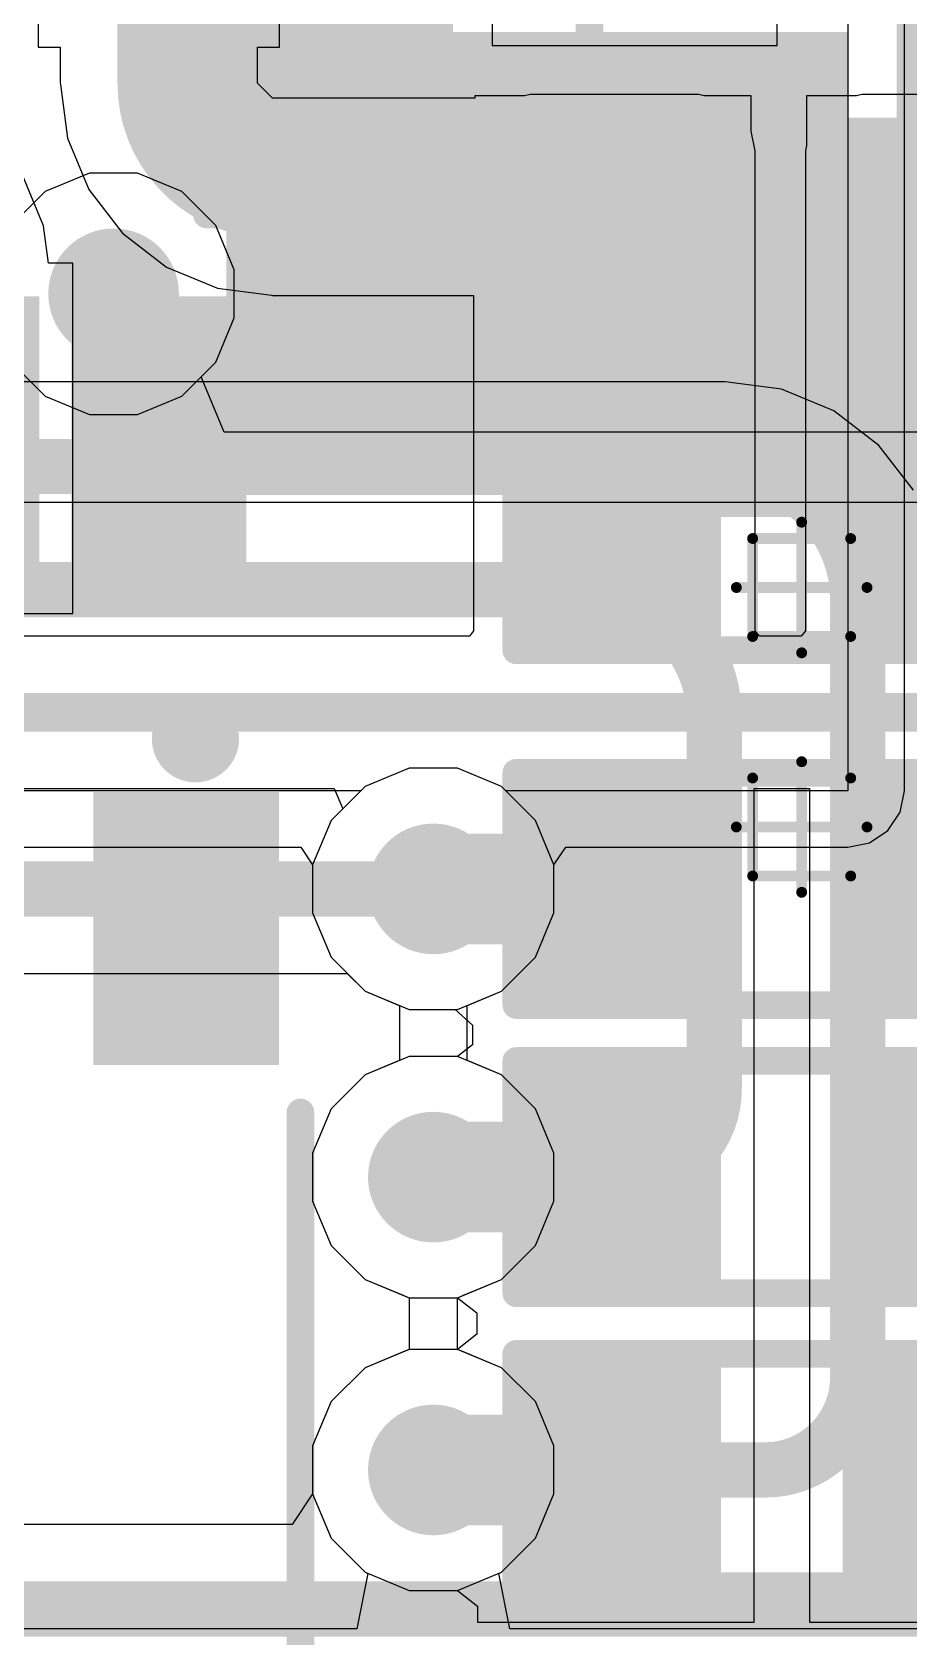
# Model space of a CAD drawing. Header units: inches. Extents: x -0.01 to 2.44, y -0.01 to 2.26.
# Drawn here: x 1.3395 to 1.498, y 0.3448 to 0.635 of the extents above; entities that cross this region are included whole.
import ezdxf

# ---------------------------------------------------------------- set-up
doc = ezdxf.new("R2010")
doc.units = ezdxf.units.IN
doc.header["$MEASUREMENT"] = 0
for name, color, linetype in [('Bottom Layer', 5, 'Continuous'), ('Bottom Overlay', 54, 'Continuous'), ('Bottom Paste', 16, 'Continuous'), ('Bottom Solder', 6, 'Continuous'), ('GROUND', 16, 'Continuous'), ('POWER', 76, 'Continuous'), ('SIGNAL1', 90, 'Continuous'), ('SIGNAL2', 156, 'Continuous'), ('Top Assembly', 56, 'Continuous'), ('Top Component Center', 56, 'Continuous'), ('Top Layer', 1, 'Continuous'), ('Top Overlay', 2, 'Continuous'), ('Top Paste', 8, 'Continuous'), ('Top Solder', 216, 'Continuous'), ('Via Holes', 16, 'Continuous')]:
    doc.layers.add(name, color=color, linetype=linetype)

# ---------------------------------------------------------------- blocks, each defined once
blk = doc.blocks.new('SKRPABE010_18')
at = {"layer": 'Top Layer'}
for points in [[(-0.10236, 0.05512), (-0.06102, 0.05512), (-0.06102, 0.02953), (-0.10236, 0.02953)], [(0.06102, 0.05512), (0.10236, 0.05512), (0.10236, 0.02953), (0.06102, 0.02953)], [(-0.10236, -0.02953), (-0.06102, -0.02953), (-0.06102, -0.05512), (-0.10236, -0.05512)], [(0.06102, -0.02953), (0.10236, -0.02953), (0.10236, -0.05512), (0.06102, -0.05512)]]:
    blk.add_hatch(color=1, dxfattribs=at).paths.add_polyline_path(points)
at = {"layer": 'Top Paste'}
for points in [[(-0.10236, 0.05512), (-0.06102, 0.05512), (-0.06102, 0.02953), (-0.10236, 0.02953)], [(0.06102, 0.05512), (0.10236, 0.05512), (0.10236, 0.02953), (0.06102, 0.02953)], [(-0.10236, -0.02953), (-0.06102, -0.02953), (-0.06102, -0.05512), (-0.10236, -0.05512)], [(0.06102, -0.02953), (0.10236, -0.02953), (0.10236, -0.05512), (0.06102, -0.05512)]]:
    blk.add_hatch(color=8, dxfattribs=at).paths.add_polyline_path(points)
at = {"layer": 'Top Solder'}
for points in [[(-0.10636, 0.05912), (-0.05702, 0.05912), (-0.05702, 0.02553), (-0.10636, 0.02553)], [(0.05702, 0.05912), (0.10636, 0.05912), (0.10636, 0.02553), (0.05702, 0.02553)], [(-0.10636, -0.02553), (-0.05702, -0.02553), (-0.05702, -0.05912), (-0.10636, -0.05912)], [(0.05702, -0.02553), (0.10636, -0.02553), (0.10636, -0.05912), (0.05702, -0.05912)]]:
    blk.add_hatch(color=216, dxfattribs=at).paths.add_polyline_path(points)
at = {"layer": 'Top Overlay', "const_width": 0.005}
for points in [[(0.04843, 0.06299), (-0.04843, 0.06299)], [(0.04843, -0.06299), (-0.04843, -0.06299)]]:
    blk.add_lwpolyline(points, dxfattribs=at)
at = {"layer": 'Top Overlay'}
for points, const_width in [([(-0.04968, 0.06299, 1), (-0.04718, 0.06299, 1)], 0.0025), ([(0.04718, 0.06299, 1), (0.04968, 0.06299, 1)], 0.0025), ([(-0.11206, 0.044, 1), (-0.11994, 0.044, 1)], 0.00787), ([(-0.12191, 0.044, 1), (-0.11797, 0.044, 1)], 0.00394), ([(-0.11403, 0.044, 1), (-0.11009, 0.044, 1)], 0.00394), ([(-0.04968, -0.06299, 1), (-0.04718, -0.06299, 1)], 0.0025), ([(0.04718, -0.06299, 1), (0.04968, -0.06299, 1)], 0.0025)]:
    blk.add_lwpolyline(points, format="xyb", close=True, dxfattribs=dict(at, const_width=const_width))
blk = doc.blocks.new('NORA_B120_00B_28')
at = {"layer": 'Top Assembly', "const_width": 0.00197}
for points in [[(0.28248, -0.12106), (0.28248, -0.13878)], [(0.3002, -0.12106), (0.28248, -0.12106)], [(0.3002, -0.12106), (0.3002, -0.13878)], [(0.3002, -0.13878), (0.28248, -0.13878)], [(0.28248, -0.16437), (0.28248, -0.18209)], [(0.3002, -0.16437), (0.28248, -0.16437)], [(0.3002, -0.16437), (0.3002, -0.18209)], [(0.3002, -0.18209), (0.28248, -0.18209)]]:
    blk.add_lwpolyline(points, dxfattribs=at)
at = {"layer": 'Top Assembly', "const_width": 0.000984}
for points in [[(0.28199, -0.12106, 1), (0.28297, -0.12106, 1)], [(0.28199, -0.12106, 1), (0.28297, -0.12106, 1)], [(0.29971, -0.12106, 1), (0.30069, -0.12106, 1)], [(0.29971, -0.12106, 1), (0.30069, -0.12106, 1)], [(0.28199, -0.13878, 1), (0.28297, -0.13878, 1)], [(0.28199, -0.13878, 1), (0.28297, -0.13878, 1)], [(0.29971, -0.13878, 1), (0.30069, -0.13878, 1)], [(0.29971, -0.13878, 1), (0.30069, -0.13878, 1)], [(0.28199, -0.16437, 1), (0.28297, -0.16437, 1)], [(0.28199, -0.16437, 1), (0.28297, -0.16437, 1)], [(0.29971, -0.16437, 1), (0.30069, -0.16437, 1)], [(0.29971, -0.16437, 1), (0.30069, -0.16437, 1)], [(0.28199, -0.18209, 1), (0.28297, -0.18209, 1)], [(0.28199, -0.18209, 1), (0.28297, -0.18209, 1)], [(0.29971, -0.18209, 1), (0.30069, -0.18209, 1)], [(0.29971, -0.18209, 1), (0.30069, -0.18209, 1)]]:
    blk.add_lwpolyline(points, format="xyb", close=True, dxfattribs=at)
at = {"layer": 'Top Component Center', "const_width": 0.00197}
for points in [[(0.29134, -0.11811), (0.29134, -0.14173)], [(0.3002, -0.12106), (0.28248, -0.12106)], [(0.28248, -0.12106), (0.28248, -0.13878)], [(0.3002, -0.12106), (0.3002, -0.13878)], [(0.30315, -0.12992), (0.27953, -0.12992)], [(0.3002, -0.13878), (0.28248, -0.13878)], [(0.29134, -0.16142), (0.29134, -0.18504)], [(0.3002, -0.16437), (0.28248, -0.16437)], [(0.28248, -0.16437), (0.28248, -0.18209)], [(0.3002, -0.16437), (0.3002, -0.18209)], [(0.30315, -0.17323), (0.27953, -0.17323)], [(0.3002, -0.18209), (0.28248, -0.18209)]]:
    blk.add_lwpolyline(points, dxfattribs=at)
at = {"layer": 'Top Component Center', "const_width": 0.000984}
for points in [[(0.29085, -0.11811, 1), (0.29183, -0.11811, 1)], [(0.28199, -0.12106, 1), (0.28297, -0.12106, 1)], [(0.28199, -0.12106, 1), (0.28297, -0.12106, 1)], [(0.29971, -0.12106, 1), (0.30069, -0.12106, 1)], [(0.29971, -0.12106, 1), (0.30069, -0.12106, 1)], [(0.27904, -0.12992, 1), (0.28002, -0.12992, 1)], [(0.30266, -0.12992, 1), (0.30364, -0.12992, 1)], [(0.28199, -0.13878, 1), (0.28297, -0.13878, 1)], [(0.28199, -0.13878, 1), (0.28297, -0.13878, 1)], [(0.29971, -0.13878, 1), (0.30069, -0.13878, 1)], [(0.29971, -0.13878, 1), (0.30069, -0.13878, 1)], [(0.29085, -0.14173, 1), (0.29183, -0.14173, 1)], [(0.29085, -0.16142, 1), (0.29183, -0.16142, 1)], [(0.28199, -0.16437, 1), (0.28297, -0.16437, 1)], [(0.28199, -0.16437, 1), (0.28297, -0.16437, 1)], [(0.29971, -0.16437, 1), (0.30069, -0.16437, 1)], [(0.29971, -0.16437, 1), (0.30069, -0.16437, 1)], [(0.27904, -0.17323, 1), (0.28002, -0.17323, 1)], [(0.30266, -0.17323, 1), (0.30364, -0.17323, 1)], [(0.28199, -0.18209, 1), (0.28297, -0.18209, 1)], [(0.28199, -0.18209, 1), (0.28297, -0.18209, 1)], [(0.29971, -0.18209, 1), (0.30069, -0.18209, 1)], [(0.29971, -0.18209, 1), (0.30069, -0.18209, 1)], [(0.29085, -0.18504, 1), (0.29183, -0.18504, 1)]]:
    blk.add_lwpolyline(points, format="xyb", close=True, dxfattribs=at)
blk = doc.blocks.new('SOT_23_5_32')
at = {"layer": 'Top Layer'}
for points in [[(-0.07283, 0.04921), (-0.02953, 0.04921), (-0.02953, 0.02559), (-0.07283, 0.02559)], [(0.02953, 0.04921), (0.07283, 0.04921), (0.07283, 0.02559), (0.02953, 0.02559)], [(-0.07283, 0.01181), (-0.02953, 0.01181), (-0.02953, -0.01181), (-0.07283, -0.01181)], [(-0.07283, -0.02559), (-0.02953, -0.02559), (-0.02953, -0.04921), (-0.07283, -0.04921)], [(0.02953, -0.02559), (0.07283, -0.02559), (0.07283, -0.04921), (0.02953, -0.04921)]]:
    blk.add_hatch(color=1, dxfattribs=at).paths.add_polyline_path(points)
at = {"layer": 'Top Paste'}
for points in [[(-0.07283, 0.04921), (-0.02953, 0.04921), (-0.02953, 0.02559), (-0.07283, 0.02559)], [(0.02953, 0.04921), (0.07283, 0.04921), (0.07283, 0.02559), (0.02953, 0.02559)], [(-0.07283, 0.01181), (-0.02953, 0.01181), (-0.02953, -0.01181), (-0.07283, -0.01181)], [(-0.07283, -0.02559), (-0.02953, -0.02559), (-0.02953, -0.04921), (-0.07283, -0.04921)], [(0.02953, -0.02559), (0.07283, -0.02559), (0.07283, -0.04921), (0.02953, -0.04921)]]:
    blk.add_hatch(color=8, dxfattribs=at).paths.add_polyline_path(points)
at = {"layer": 'Top Solder'}
for points in [[(-0.07683, 0.05321), (-0.02553, 0.05321), (-0.02553, 0.02159), (-0.07683, 0.02159)], [(0.02553, 0.05321), (0.07683, 0.05321), (0.07683, 0.02159), (0.02553, 0.02159)], [(-0.07683, 0.01581), (-0.02553, 0.01581), (-0.02553, -0.01581), (-0.07683, -0.01581)], [(-0.07683, -0.02159), (-0.02553, -0.02159), (-0.02553, -0.05321), (-0.07683, -0.05321)], [(0.02553, -0.02159), (0.07683, -0.02159), (0.07683, -0.05321), (0.02553, -0.05321)]]:
    blk.add_hatch(color=216, dxfattribs=at).paths.add_polyline_path(points)
at = {"layer": 'Top Overlay', "const_width": 0.005}
for points in [[(-0.03461, 0.059), (0.03439, 0.059)], [(-0.03461, 0.059), (-0.03461, 0.05506)], [(0.03439, 0.059), (0.03439, 0.05506)], [(-0.084, 0.042), (-0.079, 0.037)], [(-0.084, 0.042), (-0.084, 0.032)], [(-0.079, 0.037), (-0.084, 0.032)], [(0.03465, 0.01732), (0.03465, -0.01646)], [(-0.03461, -0.05506), (-0.03461, -0.059)], [(0.03439, -0.05506), (0.03439, -0.059)], [(-0.03461, -0.059), (0.03439, -0.059)]]:
    blk.add_lwpolyline(points, dxfattribs=at)
at = {"layer": 'Top Overlay', "const_width": 0.0025}
for points in [[(-0.03586, 0.059, 1), (-0.03336, 0.059, 1)], [(-0.03586, 0.059, 1), (-0.03336, 0.059, 1)], [(0.03314, 0.059, 1), (0.03564, 0.059, 1)], [(0.03314, 0.059, 1), (0.03564, 0.059, 1)], [(-0.03586, 0.05506, 1), (-0.03336, 0.05506, 1)], [(0.03314, 0.05506, 1), (0.03564, 0.05506, 1)], [(-0.08525, 0.042, 1), (-0.08275, 0.042, 1)], [(-0.08525, 0.042, 1), (-0.08275, 0.042, 1)], [(-0.08025, 0.037, 1), (-0.07775, 0.037, 1)], [(-0.08025, 0.037, 1), (-0.07775, 0.037, 1)], [(-0.08525, 0.032, 1), (-0.08275, 0.032, 1)], [(-0.08525, 0.032, 1), (-0.08275, 0.032, 1)], [(0.0334, 0.01732, 1), (0.0359, 0.01732, 1)], [(0.0334, -0.01646, 1), (0.0359, -0.01646, 1)], [(-0.03586, -0.05506, 1), (-0.03336, -0.05506, 1)], [(0.03314, -0.05506, 1), (0.03564, -0.05506, 1)], [(-0.03586, -0.059, 1), (-0.03336, -0.059, 1)], [(-0.03586, -0.059, 1), (-0.03336, -0.059, 1)], [(0.03314, -0.059, 1), (0.03564, -0.059, 1)], [(0.03314, -0.059, 1), (0.03564, -0.059, 1)]]:
    blk.add_lwpolyline(points, format="xyb", close=True, dxfattribs=at)
blk = doc.blocks.new('R___0603_B_52')
at = {"layer": 'Bottom Layer'}
for points in [[(-0.045, -0.0175), (-0.045, 0.0175), (-0.015, 0.0175), (-0.015, -0.0175)], [(0.015, -0.0175), (0.015, 0.0175), (0.045, 0.0175), (0.045, -0.0175)]]:
    blk.add_hatch(color=5, dxfattribs=at).paths.add_polyline_path(points)
at = {"layer": 'Bottom Paste'}
for points in [[(-0.045, -0.0175), (-0.045, 0.0175), (-0.015, 0.0175), (-0.015, -0.0175)], [(0.015, -0.0175), (0.015, 0.0175), (0.045, 0.0175), (0.045, -0.0175)]]:
    blk.add_hatch(color=16, dxfattribs=at).paths.add_polyline_path(points)
at = {"layer": 'Bottom Solder'}
for points in [[(-0.049, -0.0215), (-0.049, 0.0215), (-0.011, 0.0215), (-0.011, -0.0215)], [(0.011, -0.0215), (0.011, 0.0215), (0.049, 0.0215), (0.049, -0.0215)]]:
    blk.add_hatch(color=6, dxfattribs=at).paths.add_polyline_path(points)
at = {"layer": 'Bottom Overlay', "const_width": 0.005}
for points in [[(-0.048, -0.021), (-0.048, 0.021)], [(0.048, 0.021), (-0.048, 0.021)], [(0.048, -0.021), (0.048, 0.021)], [(0.048, -0.021), (-0.048, -0.021)]]:
    blk.add_lwpolyline(points, dxfattribs=at)
at = {"layer": 'Bottom Overlay', "const_width": 0.0025}
for points in [[(-0.04925, 0.021, 1), (-0.04675, 0.021, 1)], [(-0.04925, 0.021, 1), (-0.04675, 0.021, 1)], [(0.04675, 0.021, 1), (0.04925, 0.021, 1)], [(0.04675, 0.021, 1), (0.04925, 0.021, 1)], [(-0.04925, -0.021, 1), (-0.04675, -0.021, 1)], [(-0.04925, -0.021, 1), (-0.04675, -0.021, 1)], [(0.04675, -0.021, 1), (0.04925, -0.021, 1)], [(0.04675, -0.021, 1), (0.04925, -0.021, 1)]]:
    blk.add_lwpolyline(points, format="xyb", close=True, dxfattribs=at)
blk = doc.blocks.new('R___0603_65')
at = {"layer": 'Top Layer'}
for points in [[(-0.015, 0.0175), (-0.015, -0.0175), (-0.045, -0.0175), (-0.045, 0.0175)], [(0.045, 0.0175), (0.045, -0.0175), (0.015, -0.0175), (0.015, 0.0175)]]:
    blk.add_hatch(color=1, dxfattribs=at).paths.add_polyline_path(points)
at = {"layer": 'Top Paste'}
for points in [[(-0.015, 0.0175), (-0.015, -0.0175), (-0.045, -0.0175), (-0.045, 0.0175)], [(0.045, 0.0175), (0.045, -0.0175), (0.015, -0.0175), (0.015, 0.0175)]]:
    blk.add_hatch(color=8, dxfattribs=at).paths.add_polyline_path(points)
at = {"layer": 'Top Solder'}
for points in [[(-0.011, 0.0215), (-0.011, -0.0215), (-0.049, -0.0215), (-0.049, 0.0215)], [(0.049, 0.0215), (0.049, -0.0215), (0.011, -0.0215), (0.011, 0.0215)]]:
    blk.add_hatch(color=216, dxfattribs=at).paths.add_polyline_path(points)
at = {"layer": 'Top Overlay', "const_width": 0.005}
for points in [[(-0.048, -0.021), (-0.048, 0.021)], [(-0.048, 0.021), (0.048, 0.021)], [(0.048, -0.021), (0.048, 0.021)], [(-0.048, -0.021), (0.048, -0.021)]]:
    blk.add_lwpolyline(points, dxfattribs=at)
at = {"layer": 'Top Overlay', "const_width": 0.0025}
for points in [[(-0.04925, 0.021, 1), (-0.04675, 0.021, 1)], [(-0.04925, 0.021, 1), (-0.04675, 0.021, 1)], [(0.04675, 0.021, 1), (0.04925, 0.021, 1)], [(0.04675, 0.021, 1), (0.04925, 0.021, 1)], [(-0.04925, -0.021, 1), (-0.04675, -0.021, 1)], [(-0.04925, -0.021, 1), (-0.04675, -0.021, 1)], [(0.04675, -0.021, 1), (0.04925, -0.021, 1)], [(0.04675, -0.021, 1), (0.04925, -0.021, 1)]]:
    blk.add_lwpolyline(points, format="xyb", close=True, dxfattribs=at)
blk = doc.blocks.new('R___0603_66')
at = {"layer": 'Top Layer'}
for points in [[(-0.015, 0.0175), (-0.015, -0.0175), (-0.045, -0.0175), (-0.045, 0.0175)], [(0.045, 0.0175), (0.045, -0.0175), (0.015, -0.0175), (0.015, 0.0175)]]:
    blk.add_hatch(color=1, dxfattribs=at).paths.add_polyline_path(points)
at = {"layer": 'Top Paste'}
for points in [[(-0.015, 0.0175), (-0.015, -0.0175), (-0.045, -0.0175), (-0.045, 0.0175)], [(0.045, 0.0175), (0.045, -0.0175), (0.015, -0.0175), (0.015, 0.0175)]]:
    blk.add_hatch(color=8, dxfattribs=at).paths.add_polyline_path(points)
at = {"layer": 'Top Solder'}
for points in [[(-0.011, 0.0215), (-0.011, -0.0215), (-0.049, -0.0215), (-0.049, 0.0215)], [(0.049, 0.0215), (0.049, -0.0215), (0.011, -0.0215), (0.011, 0.0215)]]:
    blk.add_hatch(color=216, dxfattribs=at).paths.add_polyline_path(points)
at = {"layer": 'Top Overlay', "const_width": 0.005}
for points in [[(-0.048, 0.021), (0.048, 0.021)], [(-0.048, -0.021), (-0.048, 0.021)], [(0.048, -0.021), (0.048, 0.021)], [(-0.048, -0.021), (0.048, -0.021)]]:
    blk.add_lwpolyline(points, dxfattribs=at)
at = {"layer": 'Top Overlay', "const_width": 0.0025}
for points in [[(-0.04925, 0.021, 1), (-0.04675, 0.021, 1)], [(-0.04925, 0.021, 1), (-0.04675, 0.021, 1)], [(0.04675, 0.021, 1), (0.04925, 0.021, 1)], [(0.04675, 0.021, 1), (0.04925, 0.021, 1)], [(-0.04925, -0.021, 1), (-0.04675, -0.021, 1)], [(-0.04925, -0.021, 1), (-0.04675, -0.021, 1)], [(0.04675, -0.021, 1), (0.04925, -0.021, 1)], [(0.04675, -0.021, 1), (0.04925, -0.021, 1)]]:
    blk.add_lwpolyline(points, format="xyb", close=True, dxfattribs=at)
blk = doc.blocks.new('R___0603_67')
at = {"layer": 'Top Layer'}
for points in [[(-0.015, 0.0175), (-0.015, -0.0175), (-0.045, -0.0175), (-0.045, 0.0175)], [(0.045, 0.0175), (0.045, -0.0175), (0.015, -0.0175), (0.015, 0.0175)]]:
    blk.add_hatch(color=1, dxfattribs=at).paths.add_polyline_path(points)
at = {"layer": 'Top Paste'}
for points in [[(-0.015, 0.0175), (-0.015, -0.0175), (-0.045, -0.0175), (-0.045, 0.0175)], [(0.045, 0.0175), (0.045, -0.0175), (0.015, -0.0175), (0.015, 0.0175)]]:
    blk.add_hatch(color=8, dxfattribs=at).paths.add_polyline_path(points)
at = {"layer": 'Top Solder'}
for points in [[(-0.011, 0.0215), (-0.011, -0.0215), (-0.049, -0.0215), (-0.049, 0.0215)], [(0.049, 0.0215), (0.049, -0.0215), (0.011, -0.0215), (0.011, 0.0215)]]:
    blk.add_hatch(color=216, dxfattribs=at).paths.add_polyline_path(points)
at = {"layer": 'Top Overlay', "const_width": 0.005}
for points in [[(-0.048, -0.021), (-0.048, 0.021)], [(-0.048, 0.021), (0.048, 0.021)], [(0.048, -0.021), (0.048, 0.021)], [(-0.048, -0.021), (0.048, -0.021)]]:
    blk.add_lwpolyline(points, dxfattribs=at)
at = {"layer": 'Top Overlay', "const_width": 0.0025}
for points in [[(-0.04925, 0.021, 1), (-0.04675, 0.021, 1)], [(-0.04925, 0.021, 1), (-0.04675, 0.021, 1)], [(0.04675, 0.021, 1), (0.04925, 0.021, 1)], [(0.04675, 0.021, 1), (0.04925, 0.021, 1)], [(-0.04925, -0.021, 1), (-0.04675, -0.021, 1)], [(-0.04925, -0.021, 1), (-0.04675, -0.021, 1)], [(0.04675, -0.021, 1), (0.04925, -0.021, 1)], [(0.04675, -0.021, 1), (0.04925, -0.021, 1)]]:
    blk.add_lwpolyline(points, format="xyb", close=True, dxfattribs=at)
blk = doc.blocks.new('R___0603_68')
at = {"layer": 'Top Layer'}
for points in [[(-0.015, 0.0175), (-0.015, -0.0175), (-0.045, -0.0175), (-0.045, 0.0175)], [(0.045, 0.0175), (0.045, -0.0175), (0.015, -0.0175), (0.015, 0.0175)]]:
    blk.add_hatch(color=1, dxfattribs=at).paths.add_polyline_path(points)
at = {"layer": 'Top Paste'}
for points in [[(-0.015, 0.0175), (-0.015, -0.0175), (-0.045, -0.0175), (-0.045, 0.0175)], [(0.045, 0.0175), (0.045, -0.0175), (0.015, -0.0175), (0.015, 0.0175)]]:
    blk.add_hatch(color=8, dxfattribs=at).paths.add_polyline_path(points)
at = {"layer": 'Top Solder'}
for points in [[(-0.011, 0.0215), (-0.011, -0.0215), (-0.049, -0.0215), (-0.049, 0.0215)], [(0.049, 0.0215), (0.049, -0.0215), (0.011, -0.0215), (0.011, 0.0215)]]:
    blk.add_hatch(color=216, dxfattribs=at).paths.add_polyline_path(points)
at = {"layer": 'Top Overlay', "const_width": 0.005}
for points in [[(-0.048, -0.021), (-0.048, 0.021)], [(-0.048, 0.021), (0.048, 0.021)], [(0.048, -0.021), (0.048, 0.021)], [(-0.048, -0.021), (0.048, -0.021)]]:
    blk.add_lwpolyline(points, dxfattribs=at)
at = {"layer": 'Top Overlay', "const_width": 0.0025}
for points in [[(-0.04925, 0.021, 1), (-0.04675, 0.021, 1)], [(-0.04925, 0.021, 1), (-0.04675, 0.021, 1)], [(0.04675, 0.021, 1), (0.04925, 0.021, 1)], [(0.04675, 0.021, 1), (0.04925, 0.021, 1)], [(-0.04925, -0.021, 1), (-0.04675, -0.021, 1)], [(-0.04925, -0.021, 1), (-0.04675, -0.021, 1)], [(0.04675, -0.021, 1), (0.04925, -0.021, 1)], [(0.04675, -0.021, 1), (0.04925, -0.021, 1)]]:
    blk.add_lwpolyline(points, format="xyb", close=True, dxfattribs=at)
blk = doc.blocks.new('R___0603_76')
at = {"layer": 'Top Layer'}
for points in [[(-0.015, 0.0175), (-0.015, -0.0175), (-0.045, -0.0175), (-0.045, 0.0175)], [(0.045, 0.0175), (0.045, -0.0175), (0.015, -0.0175), (0.015, 0.0175)]]:
    blk.add_hatch(color=1, dxfattribs=at).paths.add_polyline_path(points)
at = {"layer": 'Top Paste'}
for points in [[(-0.015, 0.0175), (-0.015, -0.0175), (-0.045, -0.0175), (-0.045, 0.0175)], [(0.045, 0.0175), (0.045, -0.0175), (0.015, -0.0175), (0.015, 0.0175)]]:
    blk.add_hatch(color=8, dxfattribs=at).paths.add_polyline_path(points)
at = {"layer": 'Top Solder'}
for points in [[(-0.011, 0.0215), (-0.011, -0.0215), (-0.049, -0.0215), (-0.049, 0.0215)], [(0.049, 0.0215), (0.049, -0.0215), (0.011, -0.0215), (0.011, 0.0215)]]:
    blk.add_hatch(color=216, dxfattribs=at).paths.add_polyline_path(points)
at = {"layer": 'Top Overlay', "const_width": 0.005}
for points in [[(-0.048, -0.021), (-0.048, 0.021)], [(-0.048, 0.021), (0.048, 0.021)], [(0.048, -0.021), (0.048, 0.021)], [(-0.048, -0.021), (0.048, -0.021)]]:
    blk.add_lwpolyline(points, dxfattribs=at)
at = {"layer": 'Top Overlay', "const_width": 0.0025}
for points in [[(-0.04925, 0.021, 1), (-0.04675, 0.021, 1)], [(-0.04925, 0.021, 1), (-0.04675, 0.021, 1)], [(0.04675, 0.021, 1), (0.04925, 0.021, 1)], [(0.04675, 0.021, 1), (0.04925, 0.021, 1)], [(-0.04925, -0.021, 1), (-0.04675, -0.021, 1)], [(-0.04925, -0.021, 1), (-0.04675, -0.021, 1)], [(0.04675, -0.021, 1), (0.04925, -0.021, 1)], [(0.04675, -0.021, 1), (0.04925, -0.021, 1)]]:
    blk.add_lwpolyline(points, format="xyb", close=True, dxfattribs=at)
blk = doc.blocks.new('SOD_123_B_104')
at = {"layer": 'Bottom Layer'}
for points in [[(-0.08071, -0.01772), (-0.08071, 0.01772), (-0.04331, 0.01772), (-0.04331, -0.01772)], [(0.04331, -0.01772), (0.04331, 0.01772), (0.08071, 0.01772), (0.08071, -0.01772)]]:
    blk.add_hatch(color=5, dxfattribs=at).paths.add_polyline_path(points)
at = {"layer": 'Bottom Overlay'}
for points in [[(0.038, 0.02), (0.111, 0.02), (0.111, 0.0315), (0.038, 0.0315)], [(0.08346, -0.031), (0.111, -0.031), (0.111, 0.031), (0.08346, 0.031)], [(0.038, -0.0315), (0.111, -0.0315), (0.111, -0.02), (0.038, -0.02)]]:
    blk.add_hatch(color=54, dxfattribs=at).paths.add_polyline_path(points)
at = {"layer": 'Bottom Paste'}
for points in [[(-0.08071, -0.01772), (-0.08071, 0.01772), (-0.04331, 0.01772), (-0.04331, -0.01772)], [(0.04331, -0.01772), (0.04331, 0.01772), (0.08071, 0.01772), (0.08071, -0.01772)]]:
    blk.add_hatch(color=16, dxfattribs=at).paths.add_polyline_path(points)
at = {"layer": 'Bottom Solder'}
for points in [[(-0.08471, -0.02172), (-0.08471, 0.02172), (-0.03931, 0.02172), (-0.03931, -0.02172)], [(0.03931, -0.02172), (0.03931, 0.02172), (0.08471, 0.02172), (0.08471, -0.02172)]]:
    blk.add_hatch(color=6, dxfattribs=at).paths.add_polyline_path(points)
at = {"layer": 'Bottom Overlay', "const_width": 0.005}
for points in [[(-0.054, 0.029), (-0.054, 0.023)], [(-0.054, 0.029), (0.038, 0.029)], [(-0.054, -0.023), (-0.054, -0.029)], [(-0.054, -0.029), (0.038, -0.029)]]:
    blk.add_lwpolyline(points, dxfattribs=at)
at = {"layer": 'Bottom Overlay', "const_width": 0.0025}
for points in [[(-0.05525, 0.029, 1), (-0.05275, 0.029, 1)], [(-0.05525, 0.029, 1), (-0.05275, 0.029, 1)], [(0.03675, 0.029, 1), (0.03925, 0.029, 1)], [(-0.05525, 0.023, 1), (-0.05275, 0.023, 1)], [(-0.05525, -0.023, 1), (-0.05275, -0.023, 1)], [(-0.05525, -0.029, 1), (-0.05275, -0.029, 1)], [(-0.05525, -0.029, 1), (-0.05275, -0.029, 1)], [(0.03675, -0.029, 1), (0.03925, -0.029, 1)]]:
    blk.add_lwpolyline(points, format="xyb", close=True, dxfattribs=at)

msp = doc.modelspace()

# ---------------------------------------------------------------- hatches: boundary and pattern name
at = {"layer": 'Bottom Layer'}
msp.add_hatch(color=5, dxfattribs=at).paths.add_polyline_path([(1.37457, 0.55129), (1.48694, 0.55129), (1.48694, 0.635), (1.37457, 0.635)])
h = msp.add_hatch(color=5, dxfattribs=at)
edge = h.paths.add_edge_path()
edge.add_arc((1.35421, 0.58768), 0.01181, 0, 360)
h = msp.add_hatch(color=5, dxfattribs=at)
edge = h.paths.add_edge_path()
edge.add_arc((1.412, 0.48007), 0.01181, 0, 360)
h = msp.add_hatch(color=5, dxfattribs=at)
edge = h.paths.add_edge_path()
edge.add_arc((1.412, 0.42795), 0.01181, 0, 360)
h = msp.add_hatch(color=5, dxfattribs=at)
edge = h.paths.add_edge_path()
edge.add_arc((1.412, 0.375), 0.01181, 0, 360)
at = {"layer": 'GROUND'}
h = msp.add_hatch(color=16, dxfattribs=at)
edge = h.paths.add_edge_path()
edge.add_arc((1.35421, 0.58768), 0.01181, 0, 360)
h = msp.add_hatch(color=16, dxfattribs=at)
edge = h.paths.add_edge_path()
edge.add_arc((1.412, 0.48007), 0.01181, 0, 360)
h = msp.add_hatch(color=16, dxfattribs=at)
edge = h.paths.add_edge_path()
edge.add_arc((1.412, 0.42795), 0.01181, 0, 360)
h = msp.add_hatch(color=16, dxfattribs=at)
edge = h.paths.add_edge_path()
edge.add_arc((1.412, 0.375), 0.01181, 0, 360)
at = {"layer": 'POWER'}
h = msp.add_hatch(color=76, dxfattribs=at)
edge = h.paths.add_edge_path()
edge.add_arc((1.35421, 0.58768), 0.01181, 0, 360)
h = msp.add_hatch(color=76, dxfattribs=at)
edge = h.paths.add_edge_path()
edge.add_arc((1.412, 0.48007), 0.01181, 0, 360)
h = msp.add_hatch(color=76, dxfattribs=at)
edge = h.paths.add_edge_path()
edge.add_arc((1.412, 0.42795), 0.01181, 0, 360)
h = msp.add_hatch(color=76, dxfattribs=at)
edge = h.paths.add_edge_path()
edge.add_arc((1.412, 0.375), 0.01181, 0, 360)
at = {"layer": 'SIGNAL1'}
h = msp.add_hatch(color=90, dxfattribs=at)
edge = h.paths.add_edge_path()
edge.add_arc((1.35421, 0.58768), 0.01181, 0, 360)
h = msp.add_hatch(color=90, dxfattribs=at)
edge = h.paths.add_edge_path()
edge.add_arc((1.412, 0.48007), 0.01181, 0, 360)
h = msp.add_hatch(color=90, dxfattribs=at)
edge = h.paths.add_edge_path()
edge.add_arc((1.412, 0.42795), 0.01181, 0, 360)
h = msp.add_hatch(color=90, dxfattribs=at)
edge = h.paths.add_edge_path()
edge.add_arc((1.412, 0.375), 0.01181, 0, 360)
at = {"layer": 'SIGNAL2'}
h = msp.add_hatch(color=156, dxfattribs=at)
edge = h.paths.add_edge_path()
edge.add_arc((1.35421, 0.58768), 0.01181, 0, 360)
h = msp.add_hatch(color=156, dxfattribs=at)
edge = h.paths.add_edge_path()
edge.add_arc((1.412, 0.48007), 0.01181, 0, 360)
h = msp.add_hatch(color=156, dxfattribs=at)
edge = h.paths.add_edge_path()
edge.add_arc((1.412, 0.42795), 0.01181, 0, 360)
h = msp.add_hatch(color=156, dxfattribs=at)
edge = h.paths.add_edge_path()
edge.add_arc((1.412, 0.375), 0.01181, 0, 360)
at = {"layer": 'Top Layer'}
for points in [[(1.42948, 0.52671), (1.46, 0.52671), (1.46, 0.6135), (1.42948, 0.6135)], [(1.48948, 0.52671), (1.52, 0.52671), (1.52, 0.6135), (1.48948, 0.6135)]]:
    msp.add_hatch(color=1, dxfattribs=at).paths.add_polyline_path(points)
h = msp.add_hatch(color=1, dxfattribs=at)
edge = h.paths.add_edge_path()
edge.add_arc((1.35421, 0.58768), 0.01181, 0, 360)
h = msp.add_hatch(color=1, dxfattribs=at)
edge = h.paths.add_edge_path()
edge.add_arc((1.412, 0.48007), 0.01181, 0, 360)
h = msp.add_hatch(color=1, dxfattribs=at)
edge = h.paths.add_edge_path()
edge.add_arc((1.412, 0.42795), 0.01181, 0, 360)
h = msp.add_hatch(color=1, dxfattribs=at)
edge = h.paths.add_edge_path()
edge.add_arc((1.412, 0.375), 0.01181, 0, 360)
at = {"layer": 'Via Holes'}
h = msp.add_hatch(color=7, dxfattribs=at)
edge = h.paths.add_edge_path()
edge.add_arc((1.35421, 0.58768), 0.00591, 0, 360)
h = msp.add_hatch(color=7, dxfattribs=at)
edge = h.paths.add_edge_path()
edge.add_arc((1.412, 0.48007), 0.00591, 0, 360)
h = msp.add_hatch(color=7, dxfattribs=at)
edge = h.paths.add_edge_path()
edge.add_arc((1.412, 0.42795), 0.00591, 0, 360)
h = msp.add_hatch(color=7, dxfattribs=at)
edge = h.paths.add_edge_path()
edge.add_arc((1.412, 0.375), 0.00591, 0, 360)

# ---------------------------------------------------------------- linework, layer by layer
at = {"layer": 'Bottom Layer'}
for p, q in [((1.48694, 0.64016), (1.48694, 0.49783)), ((1.49714, 0.49783), (1.49714, 0.64016)), ((1.34987, 0.60949), (1.34186, 0.60617)), ((1.35855, 0.60949), (1.34987, 0.60949)), ((1.36657, 0.60617), (1.35855, 0.60949)), ((1.34186, 0.60617), (1.33572, 0.60004)), ((1.3727, 0.60004), (1.36657, 0.60617)), ((1.37602, 0.59202), (1.3727, 0.60004)), ((1.37602, 0.58334), (1.37602, 0.59202)), ((1.3727, 0.57533), (1.37602, 0.58334)), ((1.33572, 0.57533), (1.34186, 0.56919)), ((1.36657, 0.56919), (1.3727, 0.57533)), ((1.34186, 0.56919), (1.34987, 0.56587)), ((1.35855, 0.56587), (1.36657, 0.56919)), ((1.34987, 0.56587), (1.35855, 0.56587)), ((1.40766, 0.50188), (1.39965, 0.49856)), ((1.41634, 0.50188), (1.40766, 0.50188)), ((1.42435, 0.49856), (1.41634, 0.50188)), ((1.39891, 0.49783), (1.24884, 0.49783)), ((1.39965, 0.49856), (1.39891, 0.49783)), ((1.42509, 0.49783), (1.42435, 0.49856)), ((1.48694, 0.49783), (1.42509, 0.49783)), ((1.49636, 0.49392), (1.49714, 0.49783)), ((1.49415, 0.49062), (1.49636, 0.49392)), ((1.49085, 0.48841), (1.49415, 0.49062)), ((1.24884, 0.48763), (1.38804, 0.48763)), ((1.38804, 0.48763), (1.39019, 0.48441)), ((1.43381, 0.48441), (1.43596, 0.48763)), ((1.43596, 0.48763), (1.48694, 0.48763)), ((1.48694, 0.48763), (1.49085, 0.48841)), ((1.39019, 0.48441), (1.39019, 0.47573)), ((1.43381, 0.47573), (1.43381, 0.48441)), ((1.39019, 0.47573), (1.39351, 0.46772)), ((1.43049, 0.46772), (1.43381, 0.47573)), ((1.39351, 0.46772), (1.39965, 0.46158)), ((1.42435, 0.46158), (1.43049, 0.46772)), ((1.39965, 0.46158), (1.40766, 0.45826)), ((1.41634, 0.45826), (1.42435, 0.46158)), ((1.40766, 0.45826), (1.41634, 0.45826)), ((1.40766, 0.44976), (1.39965, 0.44644)), ((1.41634, 0.44976), (1.40766, 0.44976)), ((1.42435, 0.44644), (1.41634, 0.44976)), ((1.39965, 0.44644), (1.39351, 0.44031)), ((1.43049, 0.44031), (1.42435, 0.44644)), ((1.39351, 0.44031), (1.39019, 0.43229)), ((1.43381, 0.43229), (1.43049, 0.44031)), ((1.39019, 0.43229), (1.39019, 0.42361)), ((1.43381, 0.42361), (1.43381, 0.43229)), ((1.39019, 0.42361), (1.39351, 0.4156)), ((1.43049, 0.4156), (1.43381, 0.42361)), ((1.39351, 0.4156), (1.39965, 0.40946)), ((1.42435, 0.40946), (1.43049, 0.4156)), ((1.39965, 0.40946), (1.40766, 0.40614)), ((1.41634, 0.40614), (1.42435, 0.40946)), ((1.40766, 0.40614), (1.41634, 0.40614)), ((1.40766, 0.39681), (1.39965, 0.39349)), ((1.41634, 0.39681), (1.40766, 0.39681)), ((1.42435, 0.39349), (1.41634, 0.39681)), ((1.39965, 0.39349), (1.39351, 0.38735)), ((1.43049, 0.38735), (1.42435, 0.39349)), ((1.39351, 0.38735), (1.39019, 0.37934)), ((1.43381, 0.37934), (1.43049, 0.38735)), ((1.39019, 0.37934), (1.39019, 0.37066)), ((1.43381, 0.37066), (1.43381, 0.37934)), ((1.39019, 0.37066), (1.39351, 0.36265)), ((1.43049, 0.36265), (1.43381, 0.37066)), ((1.39351, 0.36265), (1.39965, 0.35651)), ((1.42435, 0.35651), (1.43049, 0.36265)), ((1.39965, 0.35651), (1.40766, 0.35319)), ((1.41634, 0.35319), (1.42435, 0.35651)), ((1.40766, 0.35319), (1.41634, 0.35319))]:
    msp.add_line(p, q, dxfattribs=at)
at = {"layer": 'GROUND'}
for p, q in [((1.40766, 0.50188), (1.39965, 0.49856)), ((1.41634, 0.50188), (1.40766, 0.50188)), ((1.42435, 0.49856), (1.41634, 0.50188)), ((1.39965, 0.49856), (1.39351, 0.49243)), ((1.43049, 0.49243), (1.42435, 0.49856)), ((1.39351, 0.49243), (1.39019, 0.48441)), ((1.43381, 0.48441), (1.43049, 0.49243)), ((1.39019, 0.48441), (1.39019, 0.47573)), ((1.43381, 0.47573), (1.43381, 0.48441)), ((1.39019, 0.47573), (1.39351, 0.46772)), ((1.43049, 0.46772), (1.43381, 0.47573)), ((1.39351, 0.46772), (1.39965, 0.46158)), ((1.42435, 0.46158), (1.43049, 0.46772)), ((1.39965, 0.46158), (1.40585, 0.45901)), ((1.41815, 0.45901), (1.42435, 0.46158)), ((1.40585, 0.45901), (1.40587, 0.4589)), ((1.40587, 0.4589), (1.40587, 0.44913)), ((1.41813, 0.4589), (1.41815, 0.45901)), ((1.41813, 0.44913), (1.41813, 0.4589)), ((1.40585, 0.44901), (1.39965, 0.44644)), ((1.40587, 0.44913), (1.40585, 0.44901)), ((1.41815, 0.44901), (1.41813, 0.44913)), ((1.42435, 0.44644), (1.41815, 0.44901)), ((1.39965, 0.44644), (1.39351, 0.44031)), ((1.43049, 0.44031), (1.42435, 0.44644)), ((1.39351, 0.44031), (1.39019, 0.43229)), ((1.43381, 0.43229), (1.43049, 0.44031)), ((1.39019, 0.43229), (1.39019, 0.42361)), ((1.43381, 0.42361), (1.43381, 0.43229)), ((1.39019, 0.42361), (1.39351, 0.4156)), ((1.43049, 0.4156), (1.43381, 0.42361)), ((1.39351, 0.4156), (1.39965, 0.40946)), ((1.42435, 0.40946), (1.43049, 0.4156)), ((1.39965, 0.40946), (1.40653, 0.40661)), ((1.41747, 0.40661), (1.42435, 0.40946)), ((1.40653, 0.40661), (1.40766, 0.40614)), ((1.41634, 0.40614), (1.41747, 0.40661)), ((1.40766, 0.40614), (1.40766, 0.39681)), ((1.41634, 0.39681), (1.41634, 0.40614)), ((1.40653, 0.39634), (1.39965, 0.39349)), ((1.40766, 0.39681), (1.40653, 0.39634)), ((1.41747, 0.39634), (1.41634, 0.39681)), ((1.42435, 0.39349), (1.41747, 0.39634)), ((1.39965, 0.39349), (1.39351, 0.38735)), ((1.43049, 0.38735), (1.42435, 0.39349)), ((1.39351, 0.38735), (1.39019, 0.37934)), ((1.43381, 0.37934), (1.43049, 0.38735)), ((1.39019, 0.37934), (1.39019, 0.37066)), ((1.43381, 0.37066), (1.43381, 0.37934)), ((1.39019, 0.37066), (1.39351, 0.36265)), ((1.43049, 0.36265), (1.43381, 0.37066)), ((1.39351, 0.36265), (1.39965, 0.35651)), ((1.42435, 0.35651), (1.43049, 0.36265)), ((1.39965, 0.35651), (1.40766, 0.35319)), ((1.41634, 0.35319), (1.42435, 0.35651)), ((1.40766, 0.35319), (1.41634, 0.35319))]:
    msp.add_line(p, q, dxfattribs=at)
at = {"layer": 'POWER'}
for p, q in [((1.34987, 0.60949), (1.34186, 0.60617)), ((1.35855, 0.60949), (1.34987, 0.60949)), ((1.36657, 0.60617), (1.35855, 0.60949)), ((1.34186, 0.60617), (1.33572, 0.60004)), ((1.3727, 0.60004), (1.36657, 0.60617)), ((1.37602, 0.59202), (1.3727, 0.60004)), ((1.37602, 0.58334), (1.37602, 0.59202)), ((1.3727, 0.57533), (1.37602, 0.58334)), ((1.37006, 0.57268), (1.3727, 0.57533)), ((1.3742, 0.56268), (1.37006, 0.57268)), ((1.80539, 0.56268), (1.3742, 0.56268)), ((0.63561, 0.55), (1.81974, 0.55)), ((1.40766, 0.50188), (1.39965, 0.49856)), ((1.41634, 0.50188), (1.40766, 0.50188)), ((1.42435, 0.49856), (1.41634, 0.50188)), ((1.39965, 0.49856), (1.39351, 0.49243)), ((1.43049, 0.49243), (1.42435, 0.49856)), ((1.39351, 0.49243), (1.39019, 0.48441)), ((1.43381, 0.48441), (1.43049, 0.49243)), ((1.39019, 0.48441), (1.39019, 0.47573)), ((1.43381, 0.47573), (1.43381, 0.48441)), ((1.39019, 0.47573), (1.39351, 0.46772)), ((1.43049, 0.46772), (1.43381, 0.47573)), ((1.39351, 0.46772), (1.39965, 0.46158)), ((1.42435, 0.46158), (1.43049, 0.46772)), ((1.39965, 0.46158), (1.40585, 0.45901)), ((1.41815, 0.45901), (1.42435, 0.46158)), ((1.40585, 0.45901), (1.40587, 0.4589)), ((1.40587, 0.4589), (1.40587, 0.44913)), ((1.41813, 0.4589), (1.41815, 0.45901)), ((1.41813, 0.44913), (1.41813, 0.4589)), ((1.40585, 0.44901), (1.39965, 0.44644)), ((1.40587, 0.44913), (1.40585, 0.44901)), ((1.41815, 0.44901), (1.41813, 0.44913)), ((1.42435, 0.44644), (1.41815, 0.44901)), ((1.39965, 0.44644), (1.39351, 0.44031)), ((1.43049, 0.44031), (1.42435, 0.44644)), ((1.39351, 0.44031), (1.39019, 0.43229)), ((1.43381, 0.43229), (1.43049, 0.44031)), ((1.39019, 0.43229), (1.39019, 0.42361)), ((1.43381, 0.42361), (1.43381, 0.43229)), ((1.39019, 0.42361), (1.39351, 0.4156)), ((1.43049, 0.4156), (1.43381, 0.42361)), ((1.39351, 0.4156), (1.39965, 0.40946)), ((1.42435, 0.40946), (1.43049, 0.4156)), ((1.39965, 0.40946), (1.40653, 0.40661)), ((1.41747, 0.40661), (1.42435, 0.40946)), ((1.40653, 0.40661), (1.40766, 0.40614)), ((1.41634, 0.40614), (1.41747, 0.40661)), ((1.40766, 0.40614), (1.40766, 0.39681)), ((1.41634, 0.39681), (1.41634, 0.40614)), ((1.40653, 0.39634), (1.39965, 0.39349)), ((1.40766, 0.39681), (1.40653, 0.39634)), ((1.41747, 0.39634), (1.41634, 0.39681)), ((1.42435, 0.39349), (1.41747, 0.39634)), ((1.39965, 0.39349), (1.39351, 0.38735)), ((1.43049, 0.38735), (1.42435, 0.39349)), ((1.39351, 0.38735), (1.39019, 0.37934)), ((1.43381, 0.37934), (1.43049, 0.38735)), ((1.39019, 0.37934), (1.39019, 0.37066)), ((1.43381, 0.37066), (1.43381, 0.37934)), ((1.39019, 0.37066), (1.39351, 0.36265)), ((1.43049, 0.36265), (1.43381, 0.37066)), ((1.39351, 0.36265), (1.39965, 0.35651)), ((1.42435, 0.35651), (1.43049, 0.36265)), ((1.39965, 0.35651), (1.40766, 0.35319)), ((1.41634, 0.35319), (1.42435, 0.35651)), ((1.40766, 0.35319), (1.41634, 0.35319))]:
    msp.add_line(p, q, dxfattribs=at)
at = {"layer": 'SIGNAL1'}
for p, q in [((1.46475, 0.57174), (0.49391, 0.57174)), ((1.47492, 0.57044), (1.46475, 0.57178)), ((1.46475, 0.57178), (1.46475, 0.57174)), ((1.4844, 0.56652), (1.47492, 0.57044)), ((1.49253, 0.56027), (1.4844, 0.56652)), ((1.49878, 0.55214), (1.49253, 0.56027)), ((0.3998, 0.46478), (1.39645, 0.46478)), ((1.39645, 0.46478), (1.39965, 0.46158)), ((1.39965, 0.46158), (1.40585, 0.45901)), ((1.40585, 0.45901), (1.40587, 0.4589)), ((1.40587, 0.4589), (1.40587, 0.44913)), ((1.40585, 0.44901), (1.39965, 0.44644)), ((1.40587, 0.44913), (1.40585, 0.44901)), ((1.39965, 0.44644), (1.39351, 0.44031)), ((1.39351, 0.44031), (1.39019, 0.43229)), ((1.39019, 0.43229), (1.39019, 0.42361)), ((1.39019, 0.42361), (1.39351, 0.4156)), ((1.39351, 0.4156), (1.39965, 0.40946)), ((1.39965, 0.40946), (1.40766, 0.40614)), ((1.40766, 0.40614), (1.40766, 0.39681)), ((1.40766, 0.39681), (1.39965, 0.39349)), ((1.39965, 0.39349), (1.39351, 0.38735)), ((1.39351, 0.38735), (1.39019, 0.37934)), ((1.39019, 0.37934), (1.39019, 0.37066)), ((1.39019, 0.37066), (1.3865, 0.36514)), ((1.3865, 0.36514), (1.30384, 0.36514))]:
    msp.add_line(p, q, dxfattribs=at)
at = {"layer": 'SIGNAL1', "const_width": 0.01}
for points in [[(0.49391, 0.55645), (1.46475, 0.55645)], [(0.47191, 0.53418), (1.43985, 0.53418)], [(1.48871, 0.39172), (1.48871, 0.53249)], [(1.46277, 0.44387), (1.46277, 0.51126)], [(0.3998, 0.48007), (1.412, 0.48007)], [(1.412, 0.42795), (1.44685, 0.42795)], [(1.412, 0.375), (1.47199, 0.375)], [(1.29924, 0.34984), (1.66279, 0.34984)]]:
    msp.add_lwpolyline(points, dxfattribs=at)
at = {"layer": 'SIGNAL1', "const_width": 0.005}
for points in [[(1.46225, 0.55645, 1), (1.46725, 0.55645, 1)], [(1.46225, 0.55645, 1), (1.46725, 0.55645, 1)], [(1.43735, 0.53418, 1), (1.44235, 0.53418, 1)], [(1.43735, 0.53418, 1), (1.44235, 0.53418, 1)], [(1.48621, 0.53249, 1), (1.49121, 0.53249, 1)], [(1.48621, 0.53249, 1), (1.49121, 0.53249, 1)], [(1.46027, 0.51126, 1), (1.46527, 0.51126, 1)], [(1.46027, 0.51126, 1), (1.46527, 0.51126, 1)], [(1.4095, 0.48007, 1), (1.4145, 0.48007, 1)], [(1.46027, 0.44387, 1), (1.46527, 0.44387, 1)], [(1.46027, 0.44387, 1), (1.46527, 0.44387, 1)], [(1.4095, 0.42795, 1), (1.4145, 0.42795, 1)], [(1.44435, 0.42795, 1), (1.44935, 0.42795, 1)], [(1.44435, 0.42795, 1), (1.44935, 0.42795, 1)], [(1.48621, 0.39172, 1), (1.49121, 0.39172, 1)], [(1.48621, 0.39172, 1), (1.49121, 0.39172, 1)], [(1.4095, 0.375, 1), (1.4145, 0.375, 1)], [(1.46949, 0.375, 1), (1.47449, 0.375, 1)], [(1.46949, 0.375, 1), (1.47449, 0.375, 1)]]:
    msp.add_lwpolyline(points, format="xyb", close=True, dxfattribs=at)
at = {"layer": 'SIGNAL1', "const_width": 0.01}
for points in [[(1.46475, 0.55645, -0.414214), (1.48871, 0.53249)], [(1.43985, 0.53418, -0.414214), (1.46277, 0.51126)], [(1.46277, 0.44387, -0.414214), (1.44685, 0.42795)], [(1.48871, 0.39172, -0.414214), (1.47199, 0.375)]]:
    msp.add_lwpolyline(points, format="xyb", dxfattribs=at)
at = {"layer": 'SIGNAL2'}
for p, q in [((1.40766, 0.50188), (1.39965, 0.49856)), ((1.41634, 0.50188), (1.40766, 0.50188)), ((1.42435, 0.49856), (1.41634, 0.50188)), ((1.39965, 0.49856), (1.39351, 0.49243)), ((1.43049, 0.49243), (1.42435, 0.49856)), ((1.39351, 0.49243), (1.39019, 0.48441)), ((1.43381, 0.48441), (1.43049, 0.49243)), ((1.39019, 0.48441), (1.39019, 0.47573)), ((1.43381, 0.47573), (1.43381, 0.48441)), ((1.39019, 0.47573), (1.39351, 0.46772)), ((1.43049, 0.46772), (1.43381, 0.47573)), ((1.39351, 0.46772), (1.39965, 0.46158)), ((1.42435, 0.46158), (1.43049, 0.46772)), ((1.39965, 0.46158), (1.40585, 0.45901)), ((1.41815, 0.45901), (1.42435, 0.46158)), ((1.40585, 0.45901), (1.40587, 0.4589)), ((1.40587, 0.4589), (1.40587, 0.44913)), ((1.41813, 0.4589), (1.41815, 0.45901)), ((1.41813, 0.44913), (1.41813, 0.4589)), ((1.40585, 0.44901), (1.39965, 0.44644)), ((1.40587, 0.44913), (1.40585, 0.44901)), ((1.41815, 0.44901), (1.41813, 0.44913)), ((1.42435, 0.44644), (1.41815, 0.44901)), ((1.39965, 0.44644), (1.39351, 0.44031)), ((1.43049, 0.44031), (1.42435, 0.44644)), ((1.39351, 0.44031), (1.39019, 0.43229)), ((1.43381, 0.43229), (1.43049, 0.44031)), ((1.39019, 0.43229), (1.39019, 0.42361)), ((1.43381, 0.42361), (1.43381, 0.43229)), ((1.39019, 0.42361), (1.39351, 0.4156)), ((1.43049, 0.4156), (1.43381, 0.42361)), ((1.39351, 0.4156), (1.39965, 0.40946)), ((1.42435, 0.40946), (1.43049, 0.4156)), ((1.39965, 0.40946), (1.40653, 0.40661)), ((1.41747, 0.40661), (1.42435, 0.40946)), ((1.40653, 0.40661), (1.40766, 0.40614)), ((1.41634, 0.40614), (1.41747, 0.40661)), ((1.40766, 0.40614), (1.40766, 0.39681)), ((1.41634, 0.39681), (1.41634, 0.40614)), ((1.40653, 0.39634), (1.39965, 0.39349)), ((1.40766, 0.39681), (1.40653, 0.39634)), ((1.41747, 0.39634), (1.41634, 0.39681)), ((1.42435, 0.39349), (1.41747, 0.39634)), ((1.39965, 0.39349), (1.39351, 0.38735)), ((1.43049, 0.38735), (1.42435, 0.39349)), ((1.39351, 0.38735), (1.39019, 0.37934)), ((1.43381, 0.37934), (1.43049, 0.38735)), ((1.39019, 0.37934), (1.39019, 0.37066)), ((1.43381, 0.37066), (1.43381, 0.37934)), ((1.39019, 0.37066), (1.39351, 0.36265)), ((1.43049, 0.36265), (1.43381, 0.37066)), ((1.39351, 0.36265), (1.39965, 0.35651)), ((1.42435, 0.35651), (1.43049, 0.36265)), ((1.40017, 0.35629), (1.39818, 0.34629)), ((1.39965, 0.35651), (1.40017, 0.35629)), ((1.42383, 0.35629), (1.42435, 0.35651)), ((1.42582, 0.34629), (1.42383, 0.35629)), ((1.39818, 0.34629), (1.203, 0.34629)), ((1.70039, 0.34629), (1.42582, 0.34629))]:
    msp.add_line(p, q, dxfattribs=at)
at = {"layer": 'Top Layer'}
for p, q in [((1.34059, 0.69328), (1.34059, 0.63225)), ((1.42266, 0.67964), (1.42266, 0.6326)), ((1.47416, 0.6326), (1.47416, 0.67984)), ((1.38421, 0.63225), (1.38421, 0.67826)), ((1.34059, 0.63225), (1.34456, 0.63225)), ((1.34456, 0.63225), (1.34456, 0.62574)), ((1.38024, 0.62574), (1.38024, 0.63225)), ((1.38024, 0.63225), (1.38421, 0.63225)), ((1.42266, 0.6326), (1.47416, 0.6326)), ((1.34456, 0.62574), (1.3446, 0.62552)), ((1.3446, 0.62552), (1.34588, 0.61581)), ((1.38293, 0.62305), (1.38024, 0.62574)), ((1.38024, 0.62574), (1.38024, 0.62574)), ((1.41948, 0.62305), (1.38293, 0.62305)), ((1.38293, 0.62305), (1.38293, 0.62305)), ((1.4285, 0.6235), (1.41948, 0.6235)), ((1.41948, 0.6235), (1.41948, 0.62305)), ((1.42948, 0.6237), (1.4285, 0.6235)), ((1.46, 0.6237), (1.42948, 0.6237)), ((1.46098, 0.6235), (1.46, 0.6237)), ((1.46948, 0.6235), (1.46098, 0.6235)), ((1.46948, 0.61708), (1.46948, 0.6235)), ((1.4885, 0.6235), (1.47948, 0.6235)), ((1.47948, 0.6235), (1.47948, 0.61448)), ((1.48948, 0.6237), (1.4885, 0.6235)), ((1.52, 0.6237), (1.48948, 0.6237)), ((1.34588, 0.61581), (1.34971, 0.60656)), ((1.4702, 0.6135), (1.46948, 0.61708)), ((1.4702, 0.52671), (1.4702, 0.6135)), ((1.47948, 0.61448), (1.47929, 0.6135)), ((1.47929, 0.6135), (1.47929, 0.52671)), ((1.34154, 0.59995), (1.33778, 0.60902)), ((1.34971, 0.60656), (1.35581, 0.59862)), ((1.34243, 0.5932), (1.34154, 0.59995)), ((1.35581, 0.59862), (1.36375, 0.59252)), ((1.34681, 0.5932), (1.34243, 0.5932)), ((1.34681, 0.52989), (1.34681, 0.5932)), ((1.36375, 0.59252), (1.373, 0.58869)), ((1.373, 0.58869), (1.38272, 0.58741)), ((1.38272, 0.58741), (1.38293, 0.58737)), ((1.38293, 0.58737), (1.41929, 0.58737)), ((1.41929, 0.58737), (1.41929, 0.52671)), ((1.30621, 0.52989), (1.34681, 0.52989)), ((1.41851, 0.52576), (1.30529, 0.52576)), ((1.41929, 0.52671), (1.41851, 0.52576)), ((1.47098, 0.52576), (1.4702, 0.52671)), ((1.47851, 0.52576), (1.47098, 0.52576)), ((1.47929, 0.52671), (1.47851, 0.52576)), ((1.30595, 0.49824), (1.39409, 0.49824)), ((1.39409, 0.49824), (1.39562, 0.49454)), ((1.47, 0.45257), (1.47, 0.49824)), ((1.47, 0.49824), (1.48, 0.49824)), ((1.48, 0.49824), (1.48, 0.45257)), ((1.39562, 0.49454), (1.39351, 0.49243)), ((1.39351, 0.49243), (1.39019, 0.48441)), ((1.39019, 0.48441), (1.39019, 0.47573)), ((1.39019, 0.47573), (1.39351, 0.46772)), ((1.39351, 0.46772), (1.39965, 0.46158)), ((1.39965, 0.46158), (1.40766, 0.45826)), ((1.40766, 0.45826), (1.41596, 0.45826)), ((1.41596, 0.45826), (1.41908, 0.4554)), ((1.41908, 0.4554), (1.41908, 0.45187)), ((1.41908, 0.45187), (1.41634, 0.44976)), ((1.47, 0.40045), (1.47, 0.45257)), ((1.48, 0.45257), (1.48, 0.40045)), ((1.40766, 0.44976), (1.39965, 0.44644)), ((1.41634, 0.44976), (1.40766, 0.44976)), ((1.39965, 0.44644), (1.39351, 0.44031)), ((1.39351, 0.44031), (1.39019, 0.43229)), ((1.39019, 0.43229), (1.39019, 0.42361)), ((1.39019, 0.42361), (1.39351, 0.4156)), ((1.39351, 0.4156), (1.39965, 0.40946)), ((1.39965, 0.40946), (1.40766, 0.40614)), ((1.40766, 0.40614), (1.41634, 0.40614)), ((1.41634, 0.40614), (1.41988, 0.40342)), ((1.41988, 0.40342), (1.41988, 0.39953)), ((1.41988, 0.39953), (1.41634, 0.39681)), ((1.47, 0.3475), (1.47, 0.40045)), ((1.48, 0.40045), (1.48, 0.3475)), ((1.40766, 0.39681), (1.39965, 0.39349)), ((1.41634, 0.39681), (1.40766, 0.39681)), ((1.39965, 0.39349), (1.39351, 0.38735)), ((1.39351, 0.38735), (1.39019, 0.37934)), ((1.39019, 0.37934), (1.39019, 0.37066)), ((1.39019, 0.37066), (1.39351, 0.36265)), ((1.39351, 0.36265), (1.39965, 0.35651)), ((1.39965, 0.35651), (1.40766, 0.35319)), ((1.40766, 0.35319), (1.41634, 0.35319)), ((1.41634, 0.35319), (1.42, 0.35038)), ((1.42, 0.35038), (1.42, 0.3475)), ((1.42, 0.3475), (1.47, 0.3475)), ((1.48, 0.3475), (1.53, 0.3475))]:
    msp.add_line(p, q, dxfattribs=at)
for points, const_width in [([(1.3624, 0.62574), (1.3624, 0.66391)], 0.015), ([(1.38293, 0.60521), (1.43698, 0.60521)], 0.015), ([(1.43698, 0.60521), (1.44448, 0.59771)], 0.015), ([(1.44448, 0.596), (1.44448, 0.59771)], 0.015), ([(1.50448, 0.596), (1.5408, 0.596)], 0.015), ([(1.30442, 0.512), (1.53013, 0.512)], 0.007), ([(1.412, 0.48007), (1.445, 0.48007)], 0.02), ([(1.412, 0.42795), (1.445, 0.42795)], 0.02), ([(1.412, 0.375), (1.445, 0.375)], 0.02)]:
    msp.add_lwpolyline(points, dxfattribs=dict(at, const_width=const_width))
for points, const_width in [([(1.35865, 0.62574, 1), (1.36615, 0.62574, 1)], 0.0075), ([(1.35865, 0.62574, 1), (1.36615, 0.62574, 1)], 0.0075), ([(1.37918, 0.60521, 1), (1.38668, 0.60521, 1)], 0.0075), ([(1.37918, 0.60521, 1), (1.38668, 0.60521, 1)], 0.0075), ([(1.43323, 0.60521, 1), (1.44073, 0.60521, 1)], 0.0075), ([(1.43323, 0.60521, 1), (1.44073, 0.60521, 1)], 0.0075), ([(1.44073, 0.59771, 1), (1.44823, 0.59771, 1)], 0.0075), ([(1.44073, 0.59771, 1), (1.44823, 0.59771, 1)], 0.0075), ([(1.44073, 0.596, 1), (1.44823, 0.596, 1)], 0.0075), ([(1.50073, 0.596, 1), (1.50823, 0.596, 1)], 0.0075), ([(1.407, 0.48007, 1), (1.417, 0.48007, 1)], 0.01), ([(1.44, 0.48007, 1), (1.45, 0.48007, 1)], 0.01), ([(1.407, 0.42795, 1), (1.417, 0.42795, 1)], 0.01), ([(1.44, 0.42795, 1), (1.45, 0.42795, 1)], 0.01), ([(1.407, 0.375, 1), (1.417, 0.375, 1)], 0.01), ([(1.44, 0.375, 1), (1.45, 0.375, 1)], 0.01)]:
    msp.add_lwpolyline(points, format="xyb", close=True, dxfattribs=dict(at, const_width=const_width))
at = {"layer": 'Top Layer', "const_width": 0.015}
msp.add_lwpolyline([(1.38293, 0.60521, -0.414214), (1.3624, 0.62574)], format="xyb", dxfattribs=at)

# ---------------------------------------------------------------- block references
for name, p, rotation in [('SOD_123_B_104', (1.46923, 0.632), 90), ('R___0603_B_52', (1.39207, 0.65), 270), ('SOT_23_5_32', (1.325, 0.61273), 90), ('NORA_B120_00B_28', (1.76992, 0.36134), 180), ('SKRPABE010_18', (1.325, 0.39121), 270)]:
    msp.add_blockref(name, p, dxfattribs=dict(rotation=rotation))
for name, p in [('R___0603_65', (1.47448, 0.596)), ('R___0603_66', (1.475, 0.54421)), ('R___0603_76', (1.475, 0.48007)), ('R___0603_67', (1.475, 0.42795)), ('R___0603_68', (1.475, 0.375))]:
    msp.add_blockref(name, p)

doc.saveas('drawing.dxf')
